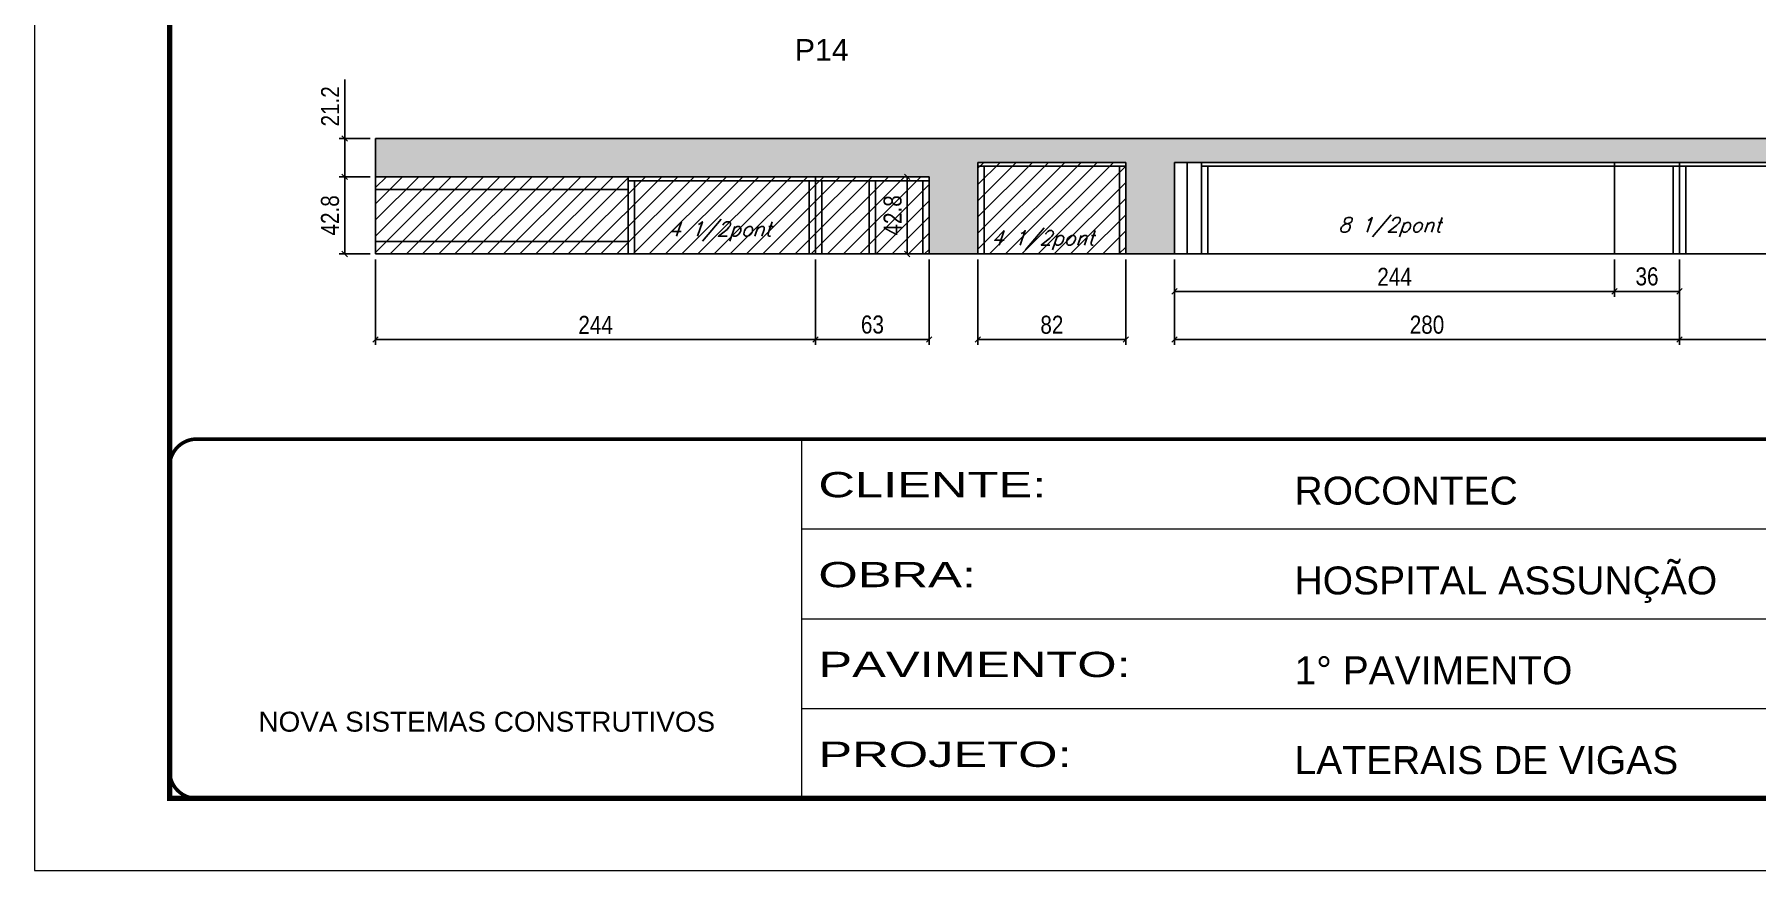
# Model space of a CAD drawing. Extents: x 137137 to 143418, y 10464 to 34486.
# Drawn here: x 138722 to 139677, y 24247 to 24711 of the extents above; entities that cross this region are included whole.
import ezdxf

# ---------------------------------------------------------------- set-up
doc = ezdxf.new("R2010")
doc.units = 0
doc.linetypes.add('CONTINUO', pattern=[0])
doc.linetypes.add('DASHED', pattern=[0.75, 0.5, -0.25])
for name, color, linetype in [('5', 5, 'Continuous'), ('COTA', 241, 'Continuous'), ('Painéis', 200, 'Continuous'), ('SARR_2.2x7', 40, 'Continuous'), ('SARR_3.5x7', 81, 'Continuous'), ('texto', 7, 'Continuous')]:
    doc.layers.add(name, color=color, linetype=linetype)
for name, color, linetype, lineweight in [('Folhas', 255, 'Continuous', 9), ('Hachura', 251, 'Continuous', 9), ('SARRAFO DE PRESSAO', 251, 'DASHED', 9)]:
    doc.layers.add(name, color=color, linetype=linetype, lineweight=lineweight)
doc.styles.add('ARIAL', font='arial.ttf')
doc.styles.add('COTA TECNICA', font='techl___.ttf', dxfattribs={"height": 10})
doc.styles.add('Romans', font='romans.shx')
doc.styles.get("Standard").update_dxf_attribs({"font": 'arial.ttf'})
doc.styles.add('Tecnologia', font='')
doc.styles.get('Tecnologia').set_extended_font_data('Forgotten Futurist')
doc.dimstyles.new('PAINEL', dxfattribs={"dimtxt": 10, "dimasz": 3, "dimexe": 3, "dimexo": 3, "dimgap": 3, "dimtad": 1, "dimdec": 1, "dimzin": 12, "dimdsep": 46, "dimtxsty": 'COTA TECNICA', "dimblk1": 'OBLIQUE', "dimblk2": 'OBLIQUE', "dimsah": 1, "dimcen": 0.9, "dimclrd": 4, "dimclre": 4, "dimclrt": 240, "dimadec": 1, "dimazin": 3, "dimtfac": 1, "dimtdec": 1, "dimtmove": 0, "dimatfit": 3, "dimfxl": 1, "dimtolj": 1, "dimtzin": 12, "dimarcsym": 0})
pattern_1 = [(45, (12251.4106, -20152.201), (-4.49012806, 4.49012806), [])]

# ---------------------------------------------------------------- blocks, each defined once
blk = doc.blocks.new('9999999999')
at = {"color": 30, "linetype": 'CONTINUO'}
for p, q in [((98564.56, 34230.21), (98564.56, 34429.45)), ((98564.56, 34379.64), (99583.98, 34379.64)), ((98564.56, 34329.83), (99487.98, 34329.83)), ((98564.56, 34280.02), (99487.98, 34280.02))]:
    blk.add_line(p, q, dxfattribs=at)
at = {"color": 30, "linetype": 'CONTINUO', "const_width": 2}
blk.add_lwpolyline([(99583.98, 34230.21), (99583.98, 34414.45, 0.414214), (99568.98, 34429.45), (98228.98, 34429.45, 0.414214), (98213.98, 34414.45), (98213.98, 34245.21, 0.414214), (98228.98, 34230.21), (99583.98, 34230.21)], format="xyb", dxfattribs=at)
at = {"layer": 'Folhas'}
blk.add_lwpolyline([(98138.98, 34190.21), (99623.98, 34190.21), (99623.98, 35240.21), (98138.98, 35240.21)], close=True, dxfattribs=at)
at = {"layer": 'Folhas', "color": 30, "const_width": 3}
blk.add_lwpolyline([(98213.98, 34230.21), (99583.98, 34230.21), (99583.98, 35200.21), (98213.98, 35200.21)], close=True, dxfattribs=at)
at = {"color": 7, "linetype": 'Continuous', "ltscale": 5, "style": 'ARIAL'}
for s, height, p in [('ROCONTEC', 15.483, (98837.68, 34393.13)), ('HOSPITAL ASSUNÇÃO', 15.4829, (98837.68, 34343.32)), ('1° PAVIMENTO', 15.4829, (98837.68, 34293.51)), ('NOVA SISTEMAS CONSTRUTIVOS', 11.0592, (98263.19, 34267.21)), ('LATERAIS DE VIGAS', 15.4829, (98837.68, 34243.7))]:
    blk.add_text(s, height=height, dxfattribs=at).set_placement(p)
at = {"layer": 'Folhas', "color": 7, "style": 'Tecnologia', "width": 1.5}
for s, p in [('CLIENTE:', (98573.65, 34397.17)), ('OBRA:', (98573.65, 34347.31)), ('PAVIMENTO:', (98573.65, 34297.5)), ('PROJETO:', (98573.65, 34247.69))]:
    blk.add_text(s, height=14, dxfattribs=at).set_placement(p)
blk = doc.blocks.new('_Oblique')
at = {"color": 0, "linetype": 'ByBlock', "lineweight": -2}
blk.add_line((-0.5, -0.5), (0.5, 0.5), dxfattribs=at)
blk = doc.blocks.new('*D1044')
at = {"layer": 'COTA', "color": 4, "lineweight": -2, "transparency": 16777216}
for p, q in [((138911.44, 24586.05), (138911.44, 24538.65)), ((139155.44, 24586.05), (139155.44, 24538.65)), ((138911.44, 24541.65), (139155.44, 24541.65))]:
    blk.add_line(p, q, dxfattribs=at)
at = {"layer": 'Defpoints', "color": 0, "transparency": 16777216}
for p in [(138911.44, 24589.05), (139155.44, 24589.05), (139155.44, 24541.65)]:
    blk.add_point(p, dxfattribs=at)
at = {"layer": 'COTA', "color": 4, "lineweight": -2, "transparency": 16777216, "xscale": 3, "yscale": 3, "zscale": 3, "rotation": 180}
blk.add_blockref('_Oblique', (138911.44, 24541.65), dxfattribs=at)
at = {"layer": 'COTA', "color": 4, "lineweight": -2, "transparency": 16777216, "xscale": 3, "yscale": 3, "zscale": 3}
blk.add_blockref('_Oblique', (139155.44, 24541.65), dxfattribs=at)
at = {"layer": 'COTA', "color": 240, "transparency": 16777216, "insert": (139033.44, 24549.73), "char_height": 10, "attachment_point": 5, "style": 'COTA TECNICA'}
blk.add_mtext('\\A1;244', dxfattribs=at)
blk = doc.blocks.new('*D907')
at = {"layer": 'COTA', "color": 4, "lineweight": -2, "transparency": 16777216}
for p, q in [((139155.44, 24586.05), (139155.44, 24538.65)), ((139218.44, 24586.05), (139218.44, 24538.65)), ((139155.44, 24541.65), (139218.44, 24541.65))]:
    blk.add_line(p, q, dxfattribs=at)
at = {"layer": 'Defpoints', "color": 0, "transparency": 16777216}
for p in [(139155.44, 24589.05), (139218.44, 24589.05), (139218.44, 24541.65)]:
    blk.add_point(p, dxfattribs=at)
at = {"layer": 'COTA', "color": 4, "lineweight": -2, "transparency": 16777216, "xscale": 3, "yscale": 3, "zscale": 3, "rotation": 180}
blk.add_blockref('_Oblique', (139155.44, 24541.65), dxfattribs=at)
at = {"layer": 'COTA', "color": 4, "lineweight": -2, "transparency": 16777216, "xscale": 3, "yscale": 3, "zscale": 3}
blk.add_blockref('_Oblique', (139218.44, 24541.65), dxfattribs=at)
at = {"layer": 'COTA', "color": 240, "transparency": 16777216, "insert": (139186.94, 24549.87), "char_height": 10, "attachment_point": 5, "style": 'COTA TECNICA'}
blk.add_mtext('\\A1;63', dxfattribs=at)
blk = doc.blocks.new('*D908')
at = {"layer": 'COTA', "color": 4, "lineweight": -2, "transparency": 16777216}
for p, q in [((139245.44, 24586.05), (139245.44, 24538.65)), ((139327.44, 24586.05), (139327.44, 24538.65)), ((139245.44, 24541.65), (139327.44, 24541.65))]:
    blk.add_line(p, q, dxfattribs=at)
at = {"layer": 'Defpoints', "color": 0, "transparency": 16777216}
for p in [(139245.44, 24589.05), (139327.44, 24589.05), (139327.44, 24541.65)]:
    blk.add_point(p, dxfattribs=at)
at = {"layer": 'COTA', "color": 4, "lineweight": -2, "transparency": 16777216, "xscale": 3, "yscale": 3, "zscale": 3, "rotation": 180}
blk.add_blockref('_Oblique', (139245.44, 24541.65), dxfattribs=at)
at = {"layer": 'COTA', "color": 4, "lineweight": -2, "transparency": 16777216, "xscale": 3, "yscale": 3, "zscale": 3}
blk.add_blockref('_Oblique', (139327.44, 24541.65), dxfattribs=at)
at = {"layer": 'COTA', "color": 240, "transparency": 16777216, "insert": (139286.44, 24549.75), "char_height": 10, "attachment_point": 5, "style": 'COTA TECNICA'}
blk.add_mtext('\\A1;82', dxfattribs=at)
blk = doc.blocks.new('*D1022')
at = {"layer": 'COTA', "color": 4, "lineweight": -2, "transparency": 16777216}
for p, q in [((139354.44, 24586.05), (139354.44, 24565.32)), ((139598.44, 24586.05), (139598.44, 24565.32)), ((139354.44, 24568.32), (139598.44, 24568.32))]:
    blk.add_line(p, q, dxfattribs=at)
at = {"layer": 'Defpoints', "color": 0, "transparency": 16777216}
for p in [(139354.44, 24589.05), (139598.44, 24589.05), (139598.44, 24568.32)]:
    blk.add_point(p, dxfattribs=at)
at = {"layer": 'COTA', "color": 4, "lineweight": -2, "transparency": 16777216, "xscale": 3, "yscale": 3, "zscale": 3, "rotation": 180}
blk.add_blockref('_Oblique', (139354.44, 24568.32), dxfattribs=at)
at = {"layer": 'COTA', "color": 4, "lineweight": -2, "transparency": 16777216, "xscale": 3, "yscale": 3, "zscale": 3}
blk.add_blockref('_Oblique', (139598.44, 24568.32), dxfattribs=at)
at = {"layer": 'COTA', "color": 240, "transparency": 16777216, "insert": (139476.44, 24576.4), "char_height": 10, "attachment_point": 5, "style": 'COTA TECNICA'}
blk.add_mtext('\\A1;244', dxfattribs=at)
blk = doc.blocks.new('*D1023')
at = {"layer": 'COTA', "color": 4, "lineweight": -2, "transparency": 16777216}
for p, q in [((139598.44, 24586.05), (139598.44, 24565.32)), ((139634.44, 24586.05), (139634.44, 24565.32)), ((139598.44, 24568.32), (139634.44, 24568.32))]:
    blk.add_line(p, q, dxfattribs=at)
at = {"layer": 'Defpoints', "color": 0, "transparency": 16777216}
for p in [(139598.44, 24589.05), (139634.44, 24589.05), (139634.44, 24568.32)]:
    blk.add_point(p, dxfattribs=at)
at = {"layer": 'COTA', "color": 4, "lineweight": -2, "transparency": 16777216, "xscale": 3, "yscale": 3, "zscale": 3, "rotation": 180}
blk.add_blockref('_Oblique', (139598.44, 24568.32), dxfattribs=at)
at = {"layer": 'COTA', "color": 4, "lineweight": -2, "transparency": 16777216, "xscale": 3, "yscale": 3, "zscale": 3}
blk.add_blockref('_Oblique', (139634.44, 24568.32), dxfattribs=at)
at = {"layer": 'COTA', "color": 240, "transparency": 16777216, "insert": (139616.44, 24576.54), "char_height": 10, "attachment_point": 5, "style": 'COTA TECNICA'}
blk.add_mtext('\\A1;36', dxfattribs=at)
blk = doc.blocks.new('*D1024')
at = {"layer": 'COTA', "color": 4, "lineweight": -2, "transparency": 16777216}
for p, q in [((139634.44, 24586.05), (139634.44, 24538.65)), ((139878.44, 24586.05), (139878.44, 24538.65)), ((139634.44, 24541.65), (139878.44, 24541.65))]:
    blk.add_line(p, q, dxfattribs=at)
at = {"layer": 'Defpoints', "color": 0, "transparency": 16777216}
for p in [(139634.44, 24589.05), (139878.44, 24589.05), (139878.44, 24541.65)]:
    blk.add_point(p, dxfattribs=at)
at = {"layer": 'COTA', "color": 4, "lineweight": -2, "transparency": 16777216, "xscale": 3, "yscale": 3, "zscale": 3, "rotation": 180}
blk.add_blockref('_Oblique', (139634.44, 24541.65), dxfattribs=at)
at = {"layer": 'COTA', "color": 4, "lineweight": -2, "transparency": 16777216, "xscale": 3, "yscale": 3, "zscale": 3}
blk.add_blockref('_Oblique', (139878.44, 24541.65), dxfattribs=at)
at = {"layer": 'COTA', "color": 240, "transparency": 16777216, "insert": (139756.44, 24549.73), "char_height": 10, "attachment_point": 5, "style": 'COTA TECNICA'}
blk.add_mtext('\\A1;244', dxfattribs=at)
blk = doc.blocks.new('*D1025')
at = {"layer": 'COTA', "color": 4, "lineweight": -2, "transparency": 16777216}
for p, q in [((139215.44, 24631.85), (139203.27, 24631.85)), ((139206.27, 24631.85), (139206.27, 24589.05)), ((139215.44, 24589.05), (139203.27, 24589.05))]:
    blk.add_line(p, q, dxfattribs=at)
at = {"layer": 'Defpoints', "color": 0, "transparency": 16777216}
for p in [(139218.44, 24631.85), (139206.27, 24589.05), (139218.44, 24589.05)]:
    blk.add_point(p, dxfattribs=at)
at = {"layer": 'COTA', "color": 4, "lineweight": -2, "transparency": 16777216, "xscale": 3, "yscale": 3, "zscale": 3}
for p, rotation in [((139206.27, 24631.85), 90), ((139206.27, 24589.05), 270)]:
    blk.add_blockref('_Oblique', p, dxfattribs=dict(at, rotation=rotation))
at = {"layer": 'COTA', "color": 240, "transparency": 16777216, "insert": (139198.17, 24610.45), "char_height": 10, "attachment_point": 5, "rotation": 90, "style": 'COTA TECNICA'}
blk.add_mtext('\\A1;42.8', dxfattribs=at)
blk = doc.blocks.new('*D1036')
at = {"layer": 'COTA', "color": 4, "lineweight": -2, "ltscale": 25, "transparency": 16777216}
for p, q in [((139354.44, 24586.05), (139354.44, 24538.65)), ((139634.44, 24586.05), (139634.44, 24538.65)), ((139354.44, 24541.65), (139634.44, 24541.65))]:
    blk.add_line(p, q, dxfattribs=at)
at = {"layer": 'Defpoints', "color": 0, "ltscale": 25, "transparency": 16777216}
for p in [(139354.44, 24589.05), (139634.44, 24589.05), (139634.44, 24541.65)]:
    blk.add_point(p, dxfattribs=at)
at = {"layer": 'COTA', "color": 4, "lineweight": -2, "ltscale": 25, "transparency": 16777216, "xscale": 3, "yscale": 3, "zscale": 3, "rotation": 180}
blk.add_blockref('_Oblique', (139354.44, 24541.65), dxfattribs=at)
at = {"layer": 'COTA', "color": 4, "lineweight": -2, "ltscale": 25, "transparency": 16777216, "xscale": 3, "yscale": 3, "zscale": 3}
blk.add_blockref('_Oblique', (139634.44, 24541.65), dxfattribs=at)
at = {"layer": 'COTA', "color": 240, "ltscale": 25, "transparency": 16777216, "insert": (139494.44, 24549.78), "char_height": 10, "attachment_point": 5, "style": 'COTA TECNICA'}
blk.add_mtext('\\A1;280', dxfattribs=at)
blk = doc.blocks.new('*D1914')
at = {"layer": 'COTA', "color": 4, "lineweight": -2, "ltscale": 25, "transparency": 16777216}
for p, q in [((138908.44, 24631.85), (138891.31, 24631.85)), ((138894.31, 24589.05), (138894.31, 24631.85)), ((138908.44, 24589.05), (138891.31, 24589.05))]:
    blk.add_line(p, q, dxfattribs=at)
at = {"layer": 'Defpoints', "color": 0, "ltscale": 25, "transparency": 16777216}
for p in [(138894.31, 24631.85), (138911.44, 24631.85), (138911.44, 24589.05)]:
    blk.add_point(p, dxfattribs=at)
at = {"layer": 'COTA', "color": 4, "lineweight": -2, "ltscale": 25, "transparency": 16777216, "xscale": 3, "yscale": 3, "zscale": 3}
for p, rotation in [((138894.31, 24631.85), 90), ((138894.31, 24589.05), 270)]:
    blk.add_blockref('_Oblique', p, dxfattribs=dict(at, rotation=rotation))
at = {"layer": 'COTA', "color": 240, "ltscale": 25, "transparency": 16777216, "insert": (138886.22, 24610.45), "char_height": 10, "attachment_point": 5, "rotation": 90, "style": 'COTA TECNICA'}
blk.add_mtext('\\A1;42.8', dxfattribs=at)
blk = doc.blocks.new('*D1915')
at = {"layer": 'COTA', "color": 4, "lineweight": -2, "ltscale": 25, "transparency": 16777216}
for p, q in [((138894.31, 24653.05), (138894.31, 24685.78)), ((138908.44, 24653.05), (138891.31, 24653.05)), ((138894.31, 24631.85), (138894.31, 24653.05)), ((138908.44, 24631.85), (138891.31, 24631.85))]:
    blk.add_line(p, q, dxfattribs=at)
at = {"layer": 'Defpoints', "color": 0, "ltscale": 25, "transparency": 16777216}
for p in [(138894.31, 24653.05), (138911.44, 24653.05), (138911.44, 24631.85)]:
    blk.add_point(p, dxfattribs=at)
at = {"layer": 'COTA', "color": 4, "lineweight": -2, "ltscale": 25, "transparency": 16777216, "xscale": 3, "yscale": 3, "zscale": 3}
for p, rotation in [((138894.31, 24653.05), 90), ((138894.31, 24631.85), 270)]:
    blk.add_blockref('_Oblique', p, dxfattribs=dict(at, rotation=rotation))
at = {"layer": 'COTA', "color": 240, "ltscale": 25, "transparency": 16777216, "insert": (138886.25, 24670.91), "char_height": 10, "attachment_point": 5, "rotation": 90, "style": 'COTA TECNICA'}
blk.add_mtext('\\A1;21.2', dxfattribs=at)

msp = doc.modelspace()

# ---------------------------------------------------------------- hatches: boundary and pattern name
at = {"layer": 'COTA', "linetype": 'ByBlock'}
h = msp.add_hatch(dxfattribs=at)
h.set_pattern_fill('AR-CONC', color=256, scale=0.03)
h.set_pattern_definition([(50, (-1578.9157, -8032.0258), (5.46554007, -0.47817257), [0.5715, -6.2865]), (355, (-1578.9157, -8032.026), (-1.05730264, 5.73170536), [0.4572, -5.02921753]), (100.4514447, (-1578.46, -8032.0656), (4.40823741, 5.25353256), [0.48570026, -5.34270734]), (46.1842, (-1578.916, -8030.502), (8.13237123, -1.26126984), [0.85725, -9.42975]), (96.6355576, (-1578.238, -8030.607), (7.122124, 7.42278374), [0.7285507, -8.01406824]), (351.184151, (-1578.916, -8030.502), (7.122124, 7.42278374), [0.685799, -7.54379196]), (21, (-1578.1537, -8030.8828), (4.54843174, -3.06795595), [0.5715, -6.2865]), (326, (-1578.1537, -8030.883), (1.85406085, 5.52563898), [0.4572, -5.0292]), (71.451445, (-1577.7747, -8031.1384), (6.40249258, 2.45768307), [0.48570026, -5.34269813]), (37.5, (-1578.9157, -8032.0258), (0.092658098, 2.536651166), [0, -4.96824, 0, -5.1054, 0, -5.04825]), (7.5, (-1578.9157, -8032.0258), (2.004589875, 3.005417245), [0, -2.91084, 0, -4.85394, 0, -1.92405]), (327.5, (-1580.615, -8032.0258), (4.067717855, -0.17186232), [0, -1.905, 0, -5.9436, 0, -7.8867]), (317.5, (-1581.377, -8032.0258), (4.44387544, 0.76279473), [0, -2.4765, 0, -3.94716, 0, -5.6007])])
h.paths.add_polyline_path([(139245.44, 24639.85), (139327.44, 24639.85), (139327.44, 24589.05), (139354.44, 24589.05), (139354.44, 24639.85), (140122.44, 24639.85), (140122.44, 24653.05), (139354.44, 24653.05), (139327.44, 24653.05), (139245.44, 24653.05), (139218.44, 24653.05), (138911.44, 24653.05), (138911.44, 24631.85), (139218.44, 24631.85), (139218.44, 24589.05), (139245.44, 24589.05)])
at = {"layer": 'Hachura', "linetype": 'ByBlock'}
h = msp.add_hatch(dxfattribs=at)
h.set_pattern_fill('ANSI31', color=256, scale=2)
h.set_pattern_definition(pattern_1)
h.paths.add_polyline_path([(139327.44, 24589.05), (139327.44, 24639.85), (139245.44, 24639.85), (139245.44, 24589.05)])
h = msp.add_hatch(dxfattribs=at)
h.set_pattern_fill('ANSI31', color=256, scale=2)
h.set_pattern_definition(pattern_1)
h.paths.add_polyline_path([(139155.44, 24589.05), (139155.44, 24631.85), (138911.44, 24631.85), (138911.44, 24589.05), (139051.44, 24589.05)])
h = msp.add_hatch(dxfattribs=at)
h.set_pattern_fill('ANSI31', color=256, scale=2)
h.set_pattern_definition(pattern_1)
h.paths.add_polyline_path([(139155.44, 24589.05), (139218.44, 24589.05), (139218.44, 24631.85), (139155.44, 24631.85)])

# ---------------------------------------------------------------- linework, layer by layer
at = {"layer": 'COTA', "linetype": 'ByBlock'}
for p, q in [((139218.44, 24653.05), (138911.44, 24653.05)), ((138911.44, 24631.85), (138911.44, 24653.05)), ((139245.44, 24653.05), (139218.44, 24653.05)), ((139327.44, 24653.05), (139245.44, 24653.05)), ((139354.44, 24653.05), (139327.44, 24653.05)), ((140122.44, 24653.05), (139354.44, 24653.05)), ((139218.44, 24589.05), (139245.44, 24589.05)), ((139354.44, 24589.05), (139327.44, 24589.05))]:
    msp.add_line(p, q, dxfattribs=at)
at = {"layer": 'Painéis', "linetype": 'ByBlock'}
for p, q in [((139327.44, 24639.85), (139245.44, 24639.85)), ((139245.44, 24639.85), (139245.44, 24589.05)), ((139327.44, 24589.05), (139327.44, 24639.85)), ((140122.44, 24639.85), (139354.44, 24639.85)), ((139354.44, 24639.85), (139354.44, 24589.05)), ((139598.44, 24589.05), (139598.44, 24639.85)), ((139634.44, 24589.05), (139634.44, 24639.85)), ((139218.44, 24631.85), (138911.44, 24631.85)), ((139218.44, 24589.05), (139218.44, 24631.85)), ((139051.44, 24589.05), (138911.44, 24589.05)), ((139051.44, 24589.05), (139218.44, 24589.05)), ((139245.44, 24589.05), (139218.44, 24589.05)), ((139245.44, 24589.05), (139327.44, 24589.05)), ((139598.44, 24589.05), (139354.44, 24589.05)), ((139598.44, 24589.05), (139634.44, 24589.05)), ((140122.44, 24589.05), (139634.44, 24589.05))]:
    msp.add_line(p, q, dxfattribs=at)
at = {"layer": 'Painéis'}
for p, q in [((138911.44, 24589.05), (138911.44, 24631.85)), ((139155.44, 24631.85), (139155.44, 24589.05))]:
    msp.add_line(p, q, dxfattribs=at)
at = {"layer": 'SARR_2.2x7', "linetype": 'Continuous'}
for p, q in [((139327.44, 24637.65), (139245.44, 24637.65)), ((139361.44, 24639.85), (139361.44, 24589.05)), ((139369.44, 24637.65), (139634.44, 24637.65)), ((139634.44, 24637.65), (139878.44, 24637.65)), ((139155.44, 24629.65), (139051.44, 24629.65)), ((139218.44, 24629.65), (139155.44, 24629.65)), ((139051.44, 24624.85), (138911.44, 24624.85)), ((139051.44, 24596.05), (138911.44, 24596.05))]:
    msp.add_line(p, q, dxfattribs=at)
at = {"layer": 'SARR_3.5x7'}
for p, q in [((139245.44, 24637.65), (139245.44, 24589.05)), ((139248.94, 24637.65), (139248.94, 24589.05)), ((139323.94, 24637.65), (139323.94, 24589.05)), ((139369.44, 24639.85), (139369.44, 24589.05)), ((139372.94, 24637.65), (139372.94, 24589.05)), ((139630.94, 24637.65), (139630.94, 24589.05)), ((139637.94, 24637.65), (139637.94, 24589.05)), ((139051.44, 24631.85), (139051.44, 24589.05)), ((139054.94, 24629.65), (139054.94, 24589.05)), ((139151.94, 24629.65), (139151.94, 24589.05)), ((139158.94, 24629.65), (139158.94, 24589.05)), ((139185.19, 24629.65), (139185.19, 24589.05)), ((139188.69, 24629.65), (139188.69, 24589.05)), ((139214.94, 24629.65), (139214.94, 24589.05)), ((139218.44, 24629.65), (139218.44, 24589.05))]:
    msp.add_line(p, q, dxfattribs=at)

# ---------------------------------------------------------------- block references
at = {"layer": 'SARRAFO DE PRESSAO', "color": 6, "linetype": 'ByBlock'}
msp.add_blockref('9999999999', (40583.31, -9943.03), dxfattribs=at)

# ---------------------------------------------------------------- texts
at = {"layer": '5', "linetype": 'Continuous'}
msp.add_text('P14', height=12, rotation=0.00004, dxfattribs=at).set_placement((139143.93, 24696.19))
at = {"layer": 'texto', "color": 2, "char_height": 8, "attachment_point": 5, "style": 'Romans'}
for s, insert in [('{\\Q19;\\C256;4 1/2pont}', (139102.44, 24601.56)), ('{\\Q19;\\C256;8 1/2pont}', (139473.8, 24603.87)), ('{\\Q19;\\C256;4 1/2pont}', (139281.44, 24596.64))]:
    msp.add_mtext(s, dxfattribs=dict(at, insert=insert))

# ---------------------------------------------------------------- dimensions: what is measured, and where the dimension line sits
at = {"layer": 'COTA', "ltscale": 25}
for base, p1, p2, picture, middle in [((138894.31, 24653.05), (138911.44, 24631.85), (138911.44, 24653.05), '*D1915', (138886.25, 24670.91)), ((138894.31, 24631.85), (138911.44, 24589.05), (138911.44, 24631.85), '*D1914', (138886.22, 24610.45))]:
    dim = msp.add_linear_dim(base=base, p1=p1, p2=p2, angle=90, dimstyle='PAINEL', dxfattribs=at)
    dim.commit()
    dim.dimension.update_dxf_attribs({"geometry": picture, "text_midpoint": middle})
at = {"layer": 'COTA'}
dim = msp.add_linear_dim(base=(139206.27, 24589.05), p1=(139218.44, 24631.85), p2=(139218.44, 24589.05), angle=90, dimstyle='PAINEL', dxfattribs=at)
dim.commit()
dim.dimension.update_dxf_attribs({"geometry": '*D1025', "text_midpoint": (139198.17, 24610.45)})
dim = msp.add_linear_dim(base=(139155.44, 24541.65), p1=(138911.44, 24589.05), p2=(139155.44, 24589.05), dimstyle='PAINEL', dxfattribs=at)
dim.commit()
dim.dimension.update_dxf_attribs({"geometry": '*D1044', "text_midpoint": (139033.44, 24549.73)})
for base, p1, p2, picture, middle in [((139218.44, 24541.65), (139155.44, 24589.05), (139218.44, 24589.05), '*D907', (139186.94, 24549.87)), ((139327.44, 24541.65), (139245.44, 24589.05), (139327.44, 24589.05), '*D908', (139286.44, 24549.75)), ((139598.44, 24568.32), (139354.44, 24589.05), (139598.44, 24589.05), '*D1022', (139476.44, 24576.4)), ((139634.44, 24568.32), (139598.44, 24589.05), (139634.44, 24589.05), '*D1023', (139616.44, 24576.54)), ((139878.44, 24541.65), (139634.44, 24589.05), (139878.44, 24589.05), '*D1024', (139756.44, 24549.73))]:
    dim = msp.add_linear_dim(base=base, p1=p1, p2=p2, dimstyle='PAINEL', override={"dimtmove": 1}, dxfattribs=at)
    dim.commit()
    dim.dimension.update_dxf_attribs({"geometry": picture, "text_midpoint": middle})
at = {"layer": 'COTA', "ltscale": 25}
dim = msp.add_linear_dim(base=(139634.44, 24541.65), p1=(139354.44, 24589.05), p2=(139634.44, 24589.05), dimstyle='PAINEL', dxfattribs=at)
dim.commit()
dim.dimension.update_dxf_attribs({"geometry": '*D1036', "text_midpoint": (139494.44, 24549.78)})

doc.saveas('drawing.dxf')
